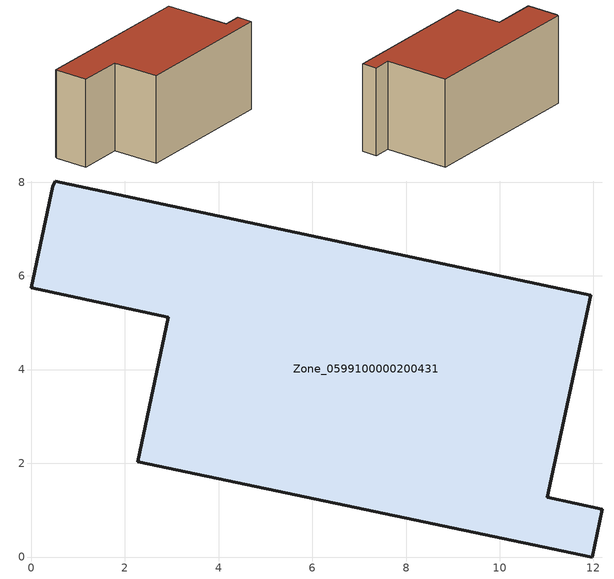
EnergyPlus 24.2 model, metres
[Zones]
Zone_0599100000200431
 floor ground (C_G): 0.52,8.02 11.94,5.59 11.01,1.28 12.19,1.02 11.97,0 2.27,2.03 2.93,5.12 0,5.75 0.47,7.91 z0
 wall outside (C_F): 12.19,1.02 11.01,1.28 11.94,5.59 0.52,8.02 0.47,7.91 0,5.75 2.93,5.12 2.27,2.03 11.97,0 12.19,1.02 z0:5.94
 roof outside (C_R): 0.47,7.91 0,5.75 2.93,5.12 2.27,2.03 11.97,0 12.19,1.02 11.01,1.28 11.94,5.59 0.52,8.02 z5.94
[BUILDING]
Pand.0599100000200431: North Axis=0; Terrain=City; Loads Convergence Tolerance Value=0.04; Temperature Convergence Tolerance Value=0.4; Solar Distribution=FullExterior; Maximum Number of Warmup Days=25; Minimum Number of Warmup Days=1
[Site:Location]
Rotterdam.The.Hague.AP_ZH_NLD Design_Conditions: Latitude=51.96; Longitude=4.45; Time Zone=1; Elevation=-4.5
[SITE:GROUNDTEMPERATURE:BUILDINGSURFACE]
18, 18, 18, 18, 18, 18, 18, 18, 18, 18, 18, 18
[MATERIAL] Thermal Absorptance=0.9; Solar Absorptance=0.7; Visible Absorptance=0.7
Name | Roughness | Thickness | Conductivity | Density | Specific Heat
G.TI.1975-1991 | MediumSmooth | 0.15 | 0.288461 | 540 | 1210
F.TI.1975-1991 | Rough | 0.3 | 0.230769 | 1920 | 840
R.TI.1975-1991 | MediumRough | 0.2 | 0.153846 | 1500 | 1000
[CONSTRUCTION]
C_G: G.TI.1975-1991
C_F: F.TI.1975-1991
C_R: R.TI.1975-1991
[ZONE]
Zone_0599100000200431: Type=1; Multiplier=1; Ceiling Height=Autocalculate; Volume=Autocalculate; Floor Area=autocalculate; Part of Total Floor Area=Yes
[ZONEINFILTRATION:DESIGNFLOWRATE]
Infil_Zone_0599100000200431: Zone or ZoneList or Space or SpaceList=Zone_0599100000200431; Schedule=AlwaysOn; Design Flow Rate Calculation Method=Flow/Area; Flow Rate per Floor Area=0.003; Constant Term Coefficient=1; Temperature Term Coefficient=0; Velocity Term Coefficient=0; Velocity Squared Term Coefficient=0
[HVACTEMPLATE:ZONE:IDEALLOADSAIRSYSTEM]
Zone_0599100000200431: Maximum Heating Supply Air Temperature=50; Minimum Cooling Supply Air Temperature=13; Maximum Heating Supply Air Humidity Ratio=0.0156; Minimum Cooling Supply Air Humidity Ratio=0.0077; Heating Limit=NoLimit; Cooling Limit=NoLimit; Dehumidification Control Type=ConstantSensibleHeatRatio; Cooling Sensible Heat Ratio=0.7; Dehumidification Setpoint=60; Humidification Control Type=None; Humidification Setpoint=30; Outdoor Air Method=None; Outdoor Air Flow Rate per Person=0.00944; Outdoor Air Flow Rate per Zone Floor Area=0; Outdoor Air Flow Rate per Zone=0; Demand Controlled Ventilation Type=None; Outdoor Air Economizer Type=NoEconomizer; Heat Recovery Type=None; Sensible Heat Recovery Effectiveness=0.7; Latent Heat Recovery Effectiveness=0.65
[ZONECONTROL:THERMOSTAT]
ThermostatControl_Zone_0599100000200431: Zone or ZoneList=Zone_0599100000200431; Control Type Schedule=DualSetpointControlType; Control 1=Thermostat_Zone_0599100000200431; Temperature Difference Between Cutout And Setpoint=0
[THERMOSTATSETPOINT:DUALSETPOINT]
Thermostat_Zone_0599100000200431: Heating Setpoint Temperature Schedule=HeatingSetpoint_Zone_0599100000200431; Cooling Setpoint Temperature Schedule=CoolingSetpoint_Zone_0599100000200431
[SCHEDULE:COMPACT]
HeatingSetpoint_Zone_0599100000200431: Through: 12/31, For: AllDays, Until: 24:00, 21
CoolingSetpoint_Zone_0599100000200431: Through: 12/31, For: AllDays, Until: 24:00, 24
DualSetpointControlType: Through: 12/31, For: AllDays, Until: 24:00, 4
AlwaysOn: Through: 12/31, For: AllDays, Until: 24:00, 1
